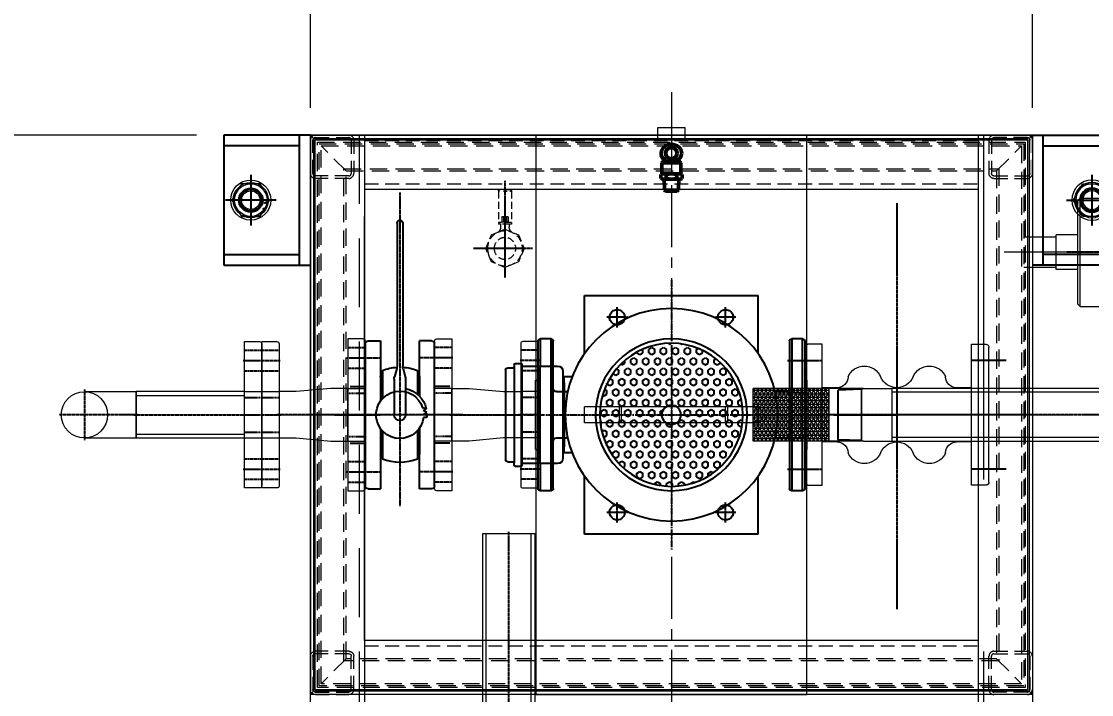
# Model space of a CAD drawing. Header units: millimetres. Extents: x -32759 to 129432, y 390 to 54305.
# Drawn here: x 23200 to 24187, y 25631 to 26252 of the extents above; entities that cross this region are included whole.
import ezdxf

# ---------------------------------------------------------------- set-up
doc = ezdxf.new("R2010")
doc.units = ezdxf.units.MM
for name, pattern in [('CENTER', [2, 1.25, -0.25, 0.25, -0.25]), ('CENTER2', [28.575, 19.05, -3.175, 3.175, -3.175]), ('DASHED', [19.05, 12.7, -6.35]), ('HIDDEN', [0.375, 0.25, -0.125]), ('HIDDEN2', [4.7625, 3.175, -1.5875]), ('HIDDENX2', [19.05, 12.7, -6.35]), ('PHANTOM', [2.5, 1.25, -0.25, 0.25, -0.25, 0.25, -0.25])]:
    doc.linetypes.add(name, pattern=pattern)
for name, color, linetype in [('06', 221, 'Continuous'), ('1', 20, 'Continuous'), ('2', 2, 'DASHED'), ('3', 5, 'Continuous'), ('BOM-UDEF', 3, 'Continuous'), ('CENTER', 1, 'CENTER'), ('CL', 1, 'CENTER'), ('HL', 2, 'HIDDEN'), ('IL', 5, 'PHANTOM'), ('LAYER1', 7, 'CENTER'), ('PL', 5, 'PHANTOM'), ('RD', 5, 'Continuous'), ('외형선', 3, 'Continuous')]:
    doc.layers.add(name, color=color, linetype=linetype)
doc.layers.add('_BODY', color=7, linetype='Continuous', lineweight=13)
doc.layers.add('AM_VIS', color=7, linetype='Continuous', lineweight=50)
doc.styles.add('ROAMNS', font='romans.shx', dxfattribs={"width": 0.8, "bigfont": 'whgtxt.shx'})
doc.styles.get("Standard").update_dxf_attribs({"font": 'arial.ttf'})
doc.dimstyles.new('20 작은 한덕_도면칫수', dxfattribs={"dimscale": 20, "dimtxt": 3.3, "dimasz": 3.5, "dimexe": 0.65, "dimexo": 1.25, "dimgap": 1, "dimtad": 1, "dimdec": 0, "dimdsep": 46, "dimtxsty": 'ROAMNS', "dimcen": 0, "dimclrd": 7, "dimclre": 7, "dimclrt": 2, "dimadec": 0, "dimazin": 2, "dimtp": 0.1, "dimtm": 0.1, "dimtfac": 0.71, "dimtdec": 0, "dimtmove": 0, "dimatfit": 3, "dimfxl": 1, "dimlwd": -1, "dimlwe": -1, "dimarcsym": 1})
doc.dimstyles.new('AM_ISO$0', dxfattribs={"dimtxt": 3.5, "dimasz": 3.5, "dimexe": 1, "dimexo": 1, "dimgap": 1.5, "dimtad": 1, "dimdsep": 46, "dimtxsty": 'Standard', "dimcen": 0, "dimclrd": 256, "dimclre": 256, "dimclrt": 2, "dimadec": 0, "dimazin": 2, "dimtp": 0.1, "dimtm": 0.1, "dimtfac": 0.71, "dimtdec": 3, "dimtmove": 0, "dimatfit": 3, "dimfxl": 1, "dimlwd": -1, "dimlwe": -1, "dimarcsym": 1})

# ---------------------------------------------------------------- blocks, each defined once
blk = doc.blocks.new('*D1432')
at = {"color": 7, "linetype": 'ByBlock', "transparency": 16777216}
for p, q in [((271810.61, 138891.85), (271810.61, 139013.09)), ((272476.61, 138891.85), (272476.61, 139013.09)), ((272406.61, 139000.09), (271880.61, 139000.09))]:
    blk.add_line(p, q, dxfattribs=at)
at = {"color": 7, "transparency": 16777216}
for points in [[(271880.61, 139011.75), (271880.61, 138988.42), (271810.61, 139000.09)], [(272406.61, 139011.75), (272406.61, 138988.42), (272476.61, 139000.09)]]:
    blk.add_solid(points, dxfattribs=at)
at = {"layer": 'Defpoints', "color": 0, "transparency": 16777216}
for p in [(271810.61, 139000.09), (271810.61, 138866.85), (272476.61, 138866.85)]:
    blk.add_point(p, dxfattribs=at)
at = {"color": 2, "transparency": 16777216, "insert": (272143.61, 139053.09), "char_height": 66, "attachment_point": 5, "style": 'ROAMNS'}
blk.add_mtext('666', dxfattribs=at)
blk = doc.blocks.new('*D1449')
at = {"color": 7, "linetype": 'ByBlock', "transparency": 16777216}
for p, q in [((271923.91, 139636.76), (271923.91, 139171.65)), ((271810.61, 138891.85), (271810.61, 139197.65)), ((271740.61, 139184.65), (271670.61, 139184.65)), ((271810.61, 139184.65), (271923.91, 139184.65)), ((271993.91, 139184.65), (272232.14, 139184.65))]:
    blk.add_line(p, q, dxfattribs=at)
at = {"color": 7, "transparency": 16777216}
for points in [[(271740.61, 139196.31), (271740.61, 139172.98), (271810.61, 139184.65)], [(271993.91, 139196.31), (271993.91, 139172.98), (271923.91, 139184.65)]]:
    blk.add_solid(points, dxfattribs=at)
at = {"layer": 'Defpoints', "color": 0, "transparency": 16777216}
for p in [(271923.91, 139661.76), (271923.91, 139184.65), (271810.61, 138866.85)]:
    blk.add_point(p, dxfattribs=at)
at = {"color": 2, "transparency": 16777216, "insert": (272148.02, 139237.65), "char_height": 66, "attachment_point": 5, "style": 'ROAMNS'}
blk.add_mtext('113', dxfattribs=at)
blk = doc.blocks.new('*D1453')
at = {"color": 7, "linetype": 'ByBlock', "transparency": 16777216}
for p, q in [((271705.61, 138866.85), (271465.49, 138866.85)), ((271478.49, 138536.87), (271478.49, 138796.85)), ((270835.91, 138466.87), (271491.49, 138466.87))]:
    blk.add_line(p, q, dxfattribs=at)
at = {"color": 7, "transparency": 16777216}
for points in [[(271466.83, 138796.85), (271490.16, 138796.85), (271478.49, 138866.85)], [(271466.83, 138536.87), (271490.16, 138536.87), (271478.49, 138466.87)]]:
    blk.add_solid(points, dxfattribs=at)
at = {"layer": 'Defpoints', "color": 0, "transparency": 16777216}
for p in [(271478.49, 138866.85), (271730.61, 138866.85), (270810.91, 138466.87)]:
    blk.add_point(p, dxfattribs=at)
at = {"color": 2, "transparency": 16777216, "insert": (271425.49, 138666.86), "char_height": 66, "attachment_point": 5, "rotation": 90, "style": 'ROAMNS'}
blk.add_mtext('400', dxfattribs=at)
blk = doc.blocks.new('frferfs새로운 블럭')
at = {"layer": '1', "ltscale": 10}
for p, q in [((40719.73, 2813.77, 5909.02), (40719.73, 2767.09, 5909.02)), ((40696.4, 2790.43, 5909.02), (40743.07, 2790.43, 5909.02))]:
    blk.add_line(p, q, dxfattribs=at)
at = {"layer": '외형선'}
for p, q in [((40659.73, 2845.43, 5909.02), (40659.73, 2765.43, 5909.02)), ((40779.73, 2765.43, 5909.02), (40779.73, 2845.43, 5909.02)), ((40779.73, 2835.43, 5909.02), (40659.73, 2835.43, 5909.02)), ((40669.73, 2835.43, 5909.02), (40669.73, 2765.43, 5909.02)), ((40769.73, 2765.43, 5909.02), (40769.73, 2835.43, 5909.02)), ((40659.73, 2765.43, 5909.02), (40779.73, 2765.43, 5909.02))]:
    blk.add_line(p, q, dxfattribs=at)
blk.add_circle((40719.73, 2790.43, 5909.02), 11, dxfattribs=at)
blk = doc.blocks.new('HS_BOM', base_point=(-3113.55, 16316.28))
at = {"layer": 'BOM-UDEF'}
blk.add_circle((-3113.55, 16316.28), 0.25, dxfattribs=at)
blk = doc.blocks.new('새로sdf3fsd운 블럭')
for p, q in [((40719.73, 2807.75, 5909.02), (40704.73, 2799.09, 5909.02)), ((40734.73, 2799.09, 5909.02), (40719.73, 2807.75, 5909.02)), ((40704.73, 2799.09, 5909.02), (40704.73, 2781.77, 5909.02)), ((40734.73, 2781.77, 5909.02), (40734.73, 2799.09, 5909.02)), ((40704.73, 2781.77, 5909.02), (40719.73, 2773.11, 5909.02)), ((40719.73, 2773.11, 5909.02), (40734.73, 2781.77, 5909.02))]:
    blk.add_line(p, q)
for radius in [18.5, 16.2, 15, 11, 10.1, 8.56]:
    blk.add_circle((40719.73, 2790.43, 5909.02), radius)
at = {"layer": 'CL'}
for p, q in [((40719.73, 2810.93, 5909.02), (40719.73, 2769.93, 5909.02)), ((40719.73, 2809.74, 5909.02), (40719.73, 2771.12, 5909.02)), ((40719.73, 2808.63, 5909.02), (40719.73, 2772.23, 5909.02)), ((40699.23, 2790.43, 5909.02), (40740.23, 2790.43, 5909.02)), ((40700.42, 2790.43, 5909.02), (40739.04, 2790.43, 5909.02)), ((40701.53, 2790.43, 5909.02), (40737.93, 2790.43, 5909.02))]:
    blk.add_line(p, q, dxfattribs=at)
at = {"layer": 'RD'}
blk.add_circle((40719.73, 2790.43, 5909.02), 10, dxfattribs=at)
blk.add_blockref('frferfs새로운 블럭', (0, 0))
at = {"layer": 'BOM-UDEF'}
for p in [(40721.33, 2805.18, 5909.02), (40722.28, 2803.58, 5909.02), (40727.73, 2802.43, 5909.02)]:
    blk.add_blockref('HS_BOM', p, dxfattribs=at)
blk = doc.blocks.new('dfhfdghdfghf')
at = {"color": 4}
for p, q in [((336303.24, 40687.76), (336303.24, 40030.76)), ((336810.24, 40687.76), (336303.24, 40687.76)), ((336810.24, 40030.76), (336810.24, 40687.76)), ((336549.24, 40439.26), (336549.24, 40279.26)), ((336549.24, 40439.26), (336564.24, 40439.26)), ((336564.24, 40439.26), (336564.24, 40279.26)), ((336549.24, 40411.26), (336564.24, 40411.26)), ((336549.24, 40311.26), (336564.24, 40311.26)), ((336549.24, 40279.26), (336564.24, 40279.26)), ((336303.24, 40030.76), (336810.24, 40030.76))]:
    blk.add_line(p, q, dxfattribs=at)
at = {"color": 2, "linetype": 'HIDDEN2', "ltscale": 5}
for p, q in [((336305.24, 40685.76), (336305.24, 40032.76)), ((336808.24, 40685.76), (336305.24, 40685.76)), ((336808.24, 40032.76), (336808.24, 40685.76)), ((336549.24, 40409.26), (336564.24, 40409.26)), ((336549.24, 40313.26), (336564.24, 40313.26)), ((336305.24, 40032.76), (336808.24, 40032.76))]:
    blk.add_line(p, q, dxfattribs=at)
blk = doc.blocks.new('새로sdvsdv운 블럭')
at = {"color": 2, "linetype": 'HIDDENX2'}
for p, q in [((14408.77, -8312.67), (14408.77, -8281.87)), ((14411.07, -8312.67), (14411.07, -8281.87)), ((14413.37, -8277.27), (14444.17, -8277.27)), ((14413.37, -8279.57), (14444.17, -8279.57)), ((14446.47, -8281.87), (14446.47, -8312.67)), ((14448.77, -8281.87), (14448.77, -8312.67)), ((14444.17, -8314.97), (14413.37, -8314.97)), ((14444.17, -8317.27), (14413.37, -8317.27))]:
    blk.add_line(p, q, dxfattribs=at)
for centre, radius, start, end in [((14413.37, -8281.87), 4.6, 90, 180), ((14413.37, -8281.87), 2.3, 90, 180), ((14444.17, -8281.87), 4.6, 360, 90), ((14444.17, -8281.87), 2.3, 0, 90), ((14413.37, -8312.67), 4.6, 180, 270), ((14413.37, -8312.67), 2.3, 180, 270), ((14444.17, -8312.67), 4.6, 270, 0), ((14444.17, -8312.67), 2.3, 270, 0)]:
    blk.add_arc(centre, radius, start, end, dxfattribs=at)
blk = doc.blocks.new('cvbncv')
at = {"color": 3}
for p, q in [((336311.61, 40907.33, 870.78), (335795.61, 40907.33)), ((335795.61, 40907.33), (335795.61, 40241.33)), ((335798.61, 40904.33), (335795.61, 40907.33)), ((335798.61, 40904.4), (335798.61, 40244.33)), ((336308.61, 40904.33, 870.78), (335798.61, 40904.33)), ((336308.61, 40904.33, 870.78), (336311.61, 40907.33, 870.78)), ((336311.61, 40907.33, 870.78), (336311.61, 40241.33, -4776.25)), ((335798.61, 40244.33), (335795.61, 40241.33)), ((336311.61, 40241.33, -4776.25), (335795.61, 40241.33)), ((336308.59, 40244.33, 870.78), (335798.61, 40244.33)), ((336308.59, 40244.33, 870.78), (336311.61, 40241.33, -4776.25))]:
    blk.add_line(p, q, dxfattribs=at)
blk.add_line((336308.59, 40244.33, 870.78), (336308.59, 40903.27, 870.78))
at = {"extrusion": (0, 0, -1), "zscale": -1}
blk.add_blockref('새로sdvsdv운 블럭', (-350244.38, 49184.6, -5647.03), dxfattribs=at)
blk.add_blockref('새로sdvsdv운 블럭', (321862.84, 49184.6))
at = {"rotation": 180}
blk.add_blockref('새로sdvsdv운 블럭', (350244.38, 31964.06, 5647.03), dxfattribs=at)
at = {"extrusion": (0, 0, -1), "zscale": -1, "rotation": 180}
blk.add_blockref('새로sdvsdv운 블럭', (-321862.84, 31964.06), dxfattribs=at)
blk = doc.blocks.new('747 3HP TOP')
at = {"layer": '1'}
h = blk.add_hatch(dxfattribs=at)
h.set_pattern_fill('HEX', color=256, style=0)
h.paths.add_polyline_path([(5285.19, 19853.7, 0.414214), (5219.19, 19787.7), (5276.33, 19787.7, -0.414214), (5285.19, 19796.55)])
h.paths.add_polyline_path([(5285.19, 19853.7), (5285.19, 19796.55, -0.414214), (5294.05, 19787.7), (5351.19, 19787.7, 0.414214)])
h.paths.add_polyline_path([(5351.19, 19787.7), (5294.05, 19787.7, -0.414214), (5285.19, 19778.84), (5285.19, 19721.7, 0.414214)])
h.paths.add_polyline_path([(5285.19, 19778.84, -0.414214), (5276.33, 19787.7), (5219.19, 19787.7, 0.414214), (5285.19, 19721.7)])
for p, q in [((5250.19, 19696.16), (5250.19, 19688.7)), ((5320.19, 19696.16), (5320.19, 19688.7)), ((5255.69, 19687.7), (5245.19, 19687.7)), ((5250.19, 19688.7), (5271.08, 19688.7)), ((5255.19, 19688.7), (5271.08, 19688.7)), ((5255.19, 19688.7), (5271.08, 19688.7)), ((5314.69, 19688.7), (5255.69, 19688.7)), ((5255.69, 19687.7), (5255.69, 19688.7)), ((5314.69, 19687.7), (5255.69, 19687.7)), ((5299.29, 19688.7), (5315.19, 19688.7)), ((5299.29, 19688.7), (5320.19, 19688.7)), ((5299.29, 19688.7), (5315.19, 19688.7)), ((5314.69, 19687.7), (5314.69, 19688.7)), ((5325.19, 19687.7), (5314.69, 19687.7)), ((5240.19, 19682.7), (5240.19, 19649.7)), ((5330.19, 19649.7), (5330.19, 19682.7)), ((5332.44, 19649.7), (5237.94, 19649.7)), ((5237.94, 19643.7), (5237.94, 19649.7)), ((5332.44, 19643.7), (5332.44, 19649.7)), ((5238.94, 19642.7), (5240.94, 19642.7)), ((5329.44, 19642.7), (5240.94, 19642.7)), ((5241.94, 19636.7), (5241.94, 19641.7)), ((5328.44, 19636.7), (5328.44, 19641.7)), ((5331.44, 19642.7), (5329.44, 19642.7)), ((5326.44, 19634.7), (5243.94, 19634.7))]:
    blk.add_line(p, q, dxfattribs=at)
for radius in [98, 70, 66, 8.86]:
    blk.add_circle((5285.19, 19787.7), radius, dxfattribs=at)
for centre, radius, start, end in [((5245.19, 19682.7), 5, 90, 180), ((5325.19, 19682.7), 5, 0, 90), ((5238.94, 19643.7), 1, 180, 270), ((5240.94, 19641.7), 1, 0, 90), ((5243.94, 19636.7), 2, 180, 270), ((5326.44, 19636.7), 2, 270, 0), ((5329.44, 19641.7), 1, 90, 180), ((5331.44, 19643.7), 1, 270, 0)]:
    blk.add_arc(centre, radius, start, end, dxfattribs=at)
blk = doc.blocks.new('A$C25B8554D')
at = {"layer": '1'}
for p, q in [((192.22, 286.34), (56.22, 286.34)), ((92.22, 288.34), (156.22, 288.34)), ((92.22, 288.34), (92.22, 286.34)), ((156.22, 288.34), (156.22, 286.34)), ((54.22, 284.34), (54.22, 274.34)), ((54.22, 284.34), (194.22, 284.34)), ((194.22, 284.34), (194.22, 274.34)), ((194.22, 274.34), (54.22, 274.34)), ((192.22, 272.34), (56.22, 272.34)), ((102.87, 258.99), (102.87, 269.34)), ((145.57, 258.99), (145.57, 269.34)), ((14.22, 243.34), (67.61, 243.34)), ((14.22, 243.34), (14.22, 83.34)), ((180.82, 243.34), (234.22, 243.34)), ((234.22, 83.34), (234.22, 243.34)), ((14.22, 83.34), (67.61, 83.34)), ((180.82, 83.34), (234.22, 83.34)), ((54.22, 52.34), (54.22, 42.34)), ((54.22, 52.34), (79.47, 52.34)), ((56.22, 54.34), (79.47, 54.34)), ((169.47, 54.34), (192.22, 54.34)), ((169.47, 52.34), (194.22, 52.34)), ((194.22, 52.34), (194.22, 42.34)), ((79.47, 42.34), (54.22, 42.34)), ((56.22, 40.34), (79.47, 40.34)), ((194.22, 42.34), (169.47, 42.34)), ((169.47, 40.34), (192.22, 40.34))]:
    blk.add_line(p, q, dxfattribs=at)
for centre, radius, start, end in [((56.22, 284.34), 2, 90, 180), ((192.22, 284.34), 2, 0, 90), ((56.22, 274.34), 2, 180, 270), ((99.87, 269.34), 3, 0, 90), ((148.57, 269.34), 3, 90, 180), ((192.22, 274.34), 2, 270, 0), ((34.22, 213.34), 7, 14.47692, 287.41387), ((214.22, 213.34), 7, 252.58613, 165.52308), ((34.22, 113.34), 7, 72.58613, 345.52308), ((214.22, 113.34), 7, 194.47692, 107.41387), ((56.22, 52.34), 2, 90, 180), ((192.22, 52.34), 2, 0, 90), ((56.22, 42.34), 2, 180, 270), ((192.22, 42.34), 2, 270, 0)]:
    blk.add_arc(centre, radius, start, end, dxfattribs=at)
at = {"layer": '2', "color": 1, "linetype": 'CENTER', "ltscale": 5}
for p, q in [((124.22, 0), (124.22, 291.46)), ((34.22, 221.39), (34.22, 205.29)), ((214.22, 221.39), (214.22, 205.29)), ((26.17, 213.34), (42.27, 213.34)), ((206.17, 213.34), (222.27, 213.34)), ((248.44, 163.34), (0, 163.34)), ((34.22, 121.39), (34.22, 105.29)), ((214.22, 121.39), (214.22, 105.29)), ((26.17, 113.34), (42.27, 113.34)), ((206.17, 113.34), (222.27, 113.34))]:
    blk.add_line(p, q, dxfattribs=at)
at = {"layer": '3'}
for p, q in [((102.87, 57.34), (102.87, 67.7)), ((145.57, 57.34), (145.57, 67.7)), ((79.47, 54.34), (169.47, 54.34)), ((79.47, 52.34), (169.47, 52.34)), ((79.47, 42.34), (169.47, 42.34)), ((79.47, 40.34), (169.47, 40.34)), ((92.22, 38.38), (92.22, 40.38)), ((156.22, 38.38), (156.22, 40.38)), ((92.22, 38.34), (156.22, 38.34))]:
    blk.add_line(p, q, dxfattribs=at)
for centre, radius, start, end in [((34.22, 213.34), 7, 287.41387, 14.47692), ((214.22, 213.34), 7, 165.52308, 252.58613), ((34.22, 113.34), 7, 345.52308, 72.58613), ((214.22, 113.34), 7, 107.41387, 194.47692), ((99.87, 57.34), 3, 270, 0), ((148.57, 57.34), 3, 180, 270)]:
    blk.add_arc(centre, radius, start, end, dxfattribs=at)
at = {"layer": '1'}
blk.add_blockref('747 3HP TOP', (-5160.97, -19624.35), dxfattribs=at)
blk = doc.blocks.new('FRP-32')
for p, q in [((0, -62), (0, 62)), ((16, 65), (3, 65)), ((16, -65), (16, 65)), ((154, 65), (167, 65)), ((154, -65), (154, 65)), ((170, -62), (170, 62)), ((-16, 21), (0, 21)), ((16, 25), (30, 25)), ((140, 25), (154, 25)), ((186, 21), (170, 21)), ((-16, -21), (0, -21)), ((16, -25), (30, -25)), ((140, -25), (154, -25)), ((186, -21), (170, -21)), ((3, -65), (16, -65)), ((167, -65), (154, -65))]:
    blk.add_line(p, q)
for centre, radius, start, end in [((3, 62), 3, 90, 180), ((167, 62), 3, 0, 90), ((55, 28.75), 16.25, 22.61986, 157.38014), ((115, 28.75), 16.25, 22.61986, 157.38014), ((30, 35), 10, 270, 0), ((85, 41.25), 16.25, 202.61986, 337.38014), ((140, 35), 10, 180, 270), ((30, -35), 10, 0, 90), ((85, -41.25), 16.25, 22.61986, 157.38014), ((140, -35), 10, 90, 180), ((55, -28.75), 16.25, 202.61986, 337.38014), ((115, -28.75), 16.25, 202.61986, 337.38014), ((3, -62), 3, 180, 270), ((167, -62), 3, 270, 0)]:
    blk.add_arc(centre, radius, start, end)
at = {"layer": 'CENTER'}
for p, q in [((85, 195.21), (85, -179.4)), ((-16, 50), (16, 50)), ((186, 50), (154, 50)), ((-32, 0), (16, 0)), ((16, 0), (154, 0)), ((202, 0), (154, 0)), ((-16, -50), (16, -50)), ((186, -50), (154, -50))]:
    blk.add_line(p, q, dxfattribs=at)
blk = doc.blocks.new('A$C63697C70')
at = {"ltscale": 0.5}
for p, q in [((2, 135), (2, 0)), ((16, 135), (2, 135)), ((18, 2), (18, 133)), ((2, 88.85), (18, 88.85)), ((2, 46.15), (18, 46.15)), ((2, 0), (16, 0))]:
    blk.add_line(p, q, dxfattribs=at)
for centre, start, end in [((16, 133), 0, 90), ((16, 2), 270, 0)]:
    blk.add_arc(centre, 2, start, end, dxfattribs=at)
at = {"layer": 'CL', "ltscale": 0.5}
for p, q in [((1, 117.5), (19, 117.5)), ((0, 67.5), (20, 67.5)), ((1, 17.5), (19, 17.5))]:
    blk.add_line(p, q, dxfattribs=at)
at = {"layer": 'HL', "ltscale": 0.5}
for p, q in [((2, 127), (18, 127)), ((2, 108), (18, 108)), ((2, 27), (18, 27)), ((2, 8), (18, 8))]:
    blk.add_line(p, q, dxfattribs=at)
at = {"layer": 'PL', "ltscale": 0.5}
for p, q in [((2, 83.5), (18, 83.5)), ((2, 51.5), (18, 51.5))]:
    blk.add_line(p, q, dxfattribs=at)
blk = doc.blocks.new('A$C01775BC6')
at = {"ltscale": 0.5}
for p, q in [((2, 48.6), (17.87, 48.6)), ((2, 0), (2, 48.6)), ((17.87, 48.6), (49.62, 45.65)), ((49.62, 45.65), (65.5, 45.65)), ((65.5, 45.65), (65.5, 2.95)), ((49.62, 2.95), (17.87, 0)), ((65.5, 2.95), (49.62, 2.95)), ((17.87, 0), (2, 0))]:
    blk.add_line(p, q, dxfattribs=at)
at = {"layer": 'CL', "ltscale": 0.5}
blk.add_line((0, 24.3), (67.5, 24.3), dxfattribs=at)
blk = doc.blocks.new('A$C351C1466')
at = {"ltscale": 0.5}
for p, q in [((2, 140), (2, 0)), ((16, 140), (2, 140)), ((18, 2), (18, 138)), ((2, 94.3), (18, 94.3)), ((2, 45.7), (18, 45.7)), ((2, 0), (16, 0))]:
    blk.add_line(p, q, dxfattribs=at)
for centre, start, end in [((16, 138), 0, 90), ((16, 2), 270, 0)]:
    blk.add_arc(centre, 2, start, end, dxfattribs=at)
at = {"layer": 'CL', "ltscale": 0.5}
for p, q in [((1, 122.5), (19, 122.5)), ((0, 70), (20, 70)), ((1, 17.5), (19, 17.5))]:
    blk.add_line(p, q, dxfattribs=at)
at = {"layer": 'HL', "ltscale": 0.5}
for p, q in [((2, 132), (18, 132)), ((2, 113), (18, 113)), ((2, 27), (18, 27)), ((2, 8), (18, 8))]:
    blk.add_line(p, q, dxfattribs=at)
at = {"layer": 'PL', "ltscale": 0.5}
for p, q in [((2, 90), (18, 90)), ((2, 50), (18, 50))]:
    blk.add_line(p, q, dxfattribs=at)
blk = doc.blocks.new('SDFGSDFGSDFG')
at = {"ltscale": 0.5, "xscale": -1, "rotation": 180}
blk.add_blockref('A$C63697C70', (335518.98, 36898.08), dxfattribs=at)
at = {"ltscale": 0.5}
blk.add_blockref('A$C351C1466', (335598.48, 36760.58), dxfattribs=at)
at = {"ltscale": 0.5, "xscale": -1}
blk.add_blockref('A$C01775BC6', (335602.48, 36806.28), dxfattribs=at)
blk = doc.blocks.new('BL-50P')
for p, q in [((33.5, 202), (33.5, 51.3)), ((39.5, 202), (39.5, 51.3)), ((0, -75), (0, 75)), ((3, 78), (16, 78)), ((16, 19.8), (16, 78)), ((70, 78), (57, 78)), ((57, 78), (57, 14.3)), ((73, 75), (73, -75)), ((18, 46.7), (18, 21.7)), ((33.2, 48.7), (30.8, 40.1)), ((39.8, 48.7), (42.2, 40.1)), ((55, 46.7), (55, 16.8)), ((16, 40.1), (16, 19.8)), ((30.5, 37.5), (30.5, 0)), ((42.5, 37.5), (42.5, 0)), ((57, 40.1), (57, 14.3)), ((-16, 30), (0, 30)), ((89, 30), (73, 30)), ((8, -0.7), (11.5, 0.7)), ((8.1, 2.4), (11.9, 4.6)), ((11.5, 0.7), (8.1, 2.4)), ((8.7, 6.4), (12.6, 7.4)), ((11.9, 4.6), (8.7, 6.4)), ((8.1, -2.9), (11.7, -2.9)), ((16, -78), (16, -14.3)), ((16, -14.3), (16, -41.5)), ((18, -16.8), (18, -46.7)), ((55, -16.8), (55, -46.7)), ((57, -14.3), (57, -78)), ((57, -14.3), (57, -42)), ((-16, -30), (0, -30)), ((89, -30), (73, -30)), ((18, -43.5), (18, -43.5)), ((55, -43.5), (55.5, -43.5)), ((3, -78), (16, -78)), ((70, -78), (57, -78))]:
    blk.add_line(p, q)
for centre, radius, start, end in [((36.5, 202), 3, 0, 180), ((3, 75), 3, 90, 180), ((70, 75), 3, 0, 90), ((36.5, 0), 50.2, 93.5055, 111.6124), ((23.5, 51.3), 10, 344.9149, 0), ((49.5, 51.3), 10, 180, 195.0851), ((36.5, 0), 50.2, 68.3876, 86.4945), ((18, 40.1), 2, 90, 180), ((40.5, 37.5), 10, 164.9149, 180), ((32.5, 37.5), 10, 0, 15.0851), ((55, 40.1), 2, 0, 90), ((36.5, 0), 28.5, 102.1532, 166.9419), ((36.5, 0), 25, 186.6152, 162.7268), ((36.5, 0), 6, 180, 0), ((36.5, 0), 28.5, 181.4361, 185.7998), ((18, -41.5), 2, 180, 270), ((55.5, -42), 1.5, 270, 0), ((36.5, 0), 50.2, 248.3876, 291.6124), ((3, -75), 3, 180, 270), ((70, -75), 3, 270, 0)]:
    blk.add_arc(centre, radius, start, end)
at = {"layer": 'CENTER'}
for p, q in [((36.5, 234.4), (36.5, -96.3)), ((-16, 60), (16, 60)), ((89, 60), (57, 60)), ((-29.9, 0), (119.7, 0)), ((-28, 0), (16, 0)), ((105, 0), (57, 0)), ((-16, -60), (16, -60)), ((89, -60), (57, -60))]:
    blk.add_line(p, q, dxfattribs=at)
blk = doc.blocks.new('A$C228F5BC9')
at = {"ltscale": 0.5}
for p, q in [((2, 42.7), (102, 42.7)), ((2, 0), (2, 42.7)), ((102, 42.7), (102, 0)), ((2, 39.2), (102, 39.2)), ((2, 3.5), (102, 3.5)), ((102, 0), (2, 0))]:
    blk.add_line(p, q, dxfattribs=at)
at = {"layer": 'CL', "ltscale": 0.5}
blk.add_line((0, 21.35), (104, 21.35), dxfattribs=at)
blk = doc.blocks.new('zxcvxcvzxc')
at = {"ltscale": 0.5}
for p, q in [((333036.36, 38013.34), (333036.36, 38056.04)), ((333036.36, 38056.04), (333083.96, 38056.04)), ((333083.96, 38013.34), (333036.36, 38013.34))]:
    blk.add_line(p, q, dxfattribs=at)
for start, end in [(90, 270), (270, 90)]:
    blk.add_arc((333083.96, 38034.69), 21.35, start, end, dxfattribs=at)
at = {"layer": 'CL', "ltscale": 0.5}
for p, q in [((333083.96, 38058.04), (333083.96, 38011.34)), ((333034.36, 38034.69), (333107.31, 38034.69))]:
    blk.add_line(p, q, dxfattribs=at)
blk = doc.blocks.new('A$C51087CD1')
at = {"ltscale": 0.5}
for centre, radius in [((72, 72), 70), ((72, 124.5), 9.5), ((72, 72), 24.3), ((19.5, 72), 9.5), ((124.5, 72), 9.5), ((72, 19.5), 9.5)]:
    blk.add_circle(centre, radius, dxfattribs=at)
at = {"layer": 'CL', "ltscale": 0.5}
for p, q in [((72, 144), (72, 0)), ((0, 72), (144, 72))]:
    blk.add_line(p, q, dxfattribs=at)
blk.add_circle((72, 72), 52.5, dxfattribs=at)
at = {"layer": 'PL', "ltscale": 0.5}
blk.add_circle((72, 72), 20, dxfattribs=at)
at = {"layer": 'BOM-UDEF', "ltscale": 0.5}
blk.add_blockref('HS_BOM', (76.04, 105.26), dxfattribs=at)
blk = doc.blocks.new('4232t로운 블럭')
for p, q in [((372455.44, 62276), (372457.44, 62278)), ((372457.44, 62278), (372553.44, 62278)), ((372555.44, 62276), (372553.44, 62278)), ((372455.44, 62243), (372455.44, 62276)), ((372455.44, 62276), (372555.44, 62276)), ((372555.44, 62243), (372555.44, 62276)), ((372455.44, 62243), (372457.44, 62241)), ((372455.44, 62243), (372555.44, 62243)), ((372457.44, 62241), (372553.44, 62241)), ((372553.44, 62241), (372555.44, 62243))]:
    blk.add_line(p, q)
at = {"layer": 'LAYER1', "ltscale": 1.5}
blk.add_line((372505.44, 62288.2), (372505.44, 62230.79), dxfattribs=at)
blk = doc.blocks.new('새dddd로운 블럭')
at = {"ltscale": 0.5}
for p, q in [((440928.08, 24789.32), (440928.08, 24685.43)), ((440914.08, 24733.31), (440914.08, 24703.31)), ((440942.08, 24733.31), (440942.08, 24703.31))]:
    blk.add_line(p, q, dxfattribs=at)
at = {"color": 5}
for p, q in [((440912.08, 24753.31), (440944.08, 24753.31)), ((440912.08, 24753.31), (440912.08, 24733.31)), ((440944.08, 24753.31), (440944.08, 24733.31)), ((440912.08, 24733.31), (440944.08, 24733.31))]:
    blk.add_line(p, q, dxfattribs=at)
blk.add_blockref('4232t로운 블럭', (68422.63, -37487.68), dxfattribs=at)
blk = doc.blocks.new('2a3r2a3rw3')
at = {"layer": 'AM_VIS', "color": 3}
for p, q in [((79135.01, 8600.51), (79134.01, 8599.47)), ((79134.01, 8588.69), (79134.01, 8599.47)), ((79145.01, 8600.82), (79135.01, 8600.51)), ((79135.01, 8600.51), (79135.01, 8587.66)), ((79145.77, 8603.9), (79145.01, 8602.58)), ((79145.01, 8602.58), (79145.01, 8601.45)), ((79145.01, 8601.45), (79145.01, 8594.08)), ((79145.77, 8603.9), (79149.25, 8603.9)), ((79150.01, 8602.58), (79149.25, 8603.9)), ((79150.01, 8585.28), (79150.01, 8602.88)), ((79160.21, 8602.88), (79150.01, 8602.88)), ((79160.21, 8585.28), (79160.21, 8602.88)), ((79162.51, 8600.58), (79160.21, 8602.88)), ((79162.51, 8600.02), (79162.51, 8600.58)), ((79162.96, 8600.58), (79162.51, 8600.58)), ((79145.01, 8594.08), (79145.01, 8586.72)), ((79145.77, 8598.99), (79149.25, 8598.99)), ((79145.77, 8589.18), (79149.25, 8589.18)), ((79134.01, 8588.69), (79135.01, 8587.66)), ((79135.01, 8587.66), (79145.01, 8587.35)), ((79145.01, 8586.72), (79145.01, 8585.58)), ((79145.01, 8585.58), (79145.77, 8584.27)), ((79145.77, 8584.27), (79149.25, 8584.27)), ((79149.25, 8584.27), (79150.01, 8585.58)), ((79150.01, 8585.28), (79160.21, 8585.28)), ((79160.21, 8585.28), (79162.51, 8587.58)), ((79162.51, 8587.58), (79162.51, 8588.15)), ((79162.51, 8587.58), (79162.96, 8587.58)), ((79169.01, 8584.88), (79169.01, 8584.58))]:
    blk.add_line(p, q, dxfattribs=at)
for points in [[(79145.77, 8603.9), (79145.01, 8601.45)], [(79145.01, 8601.45), (79145.77, 8598.99)], [(79150.01, 8601.45), (79149.25, 8603.9)], [(79149.25, 8598.99), (79150.01, 8601.45)], [(79169.01, 8584.58), (79172.44, 8585.43), (79174.43, 8586.89), (79175.94, 8588.85), (79177.28, 8593.29), (79176.66, 8597.76), (79175.55, 8599.93), (79173.93, 8601.74), (79171.89, 8602.99), (79169.56, 8603.56), (79167.24, 8603.36), (79165.1, 8602.46), (79163.07, 8600.71), (79161.64, 8598.45), (79160.88, 8595.99), (79160.73, 8593.43), (79161.87, 8589.25), (79164.19, 8586.35), (79166.85, 8584.91), (79169.01, 8584.58)], [(79169.01, 8584.58), (79172.44, 8585.43), (79174.43, 8586.89), (79175.94, 8588.85), (79177.28, 8593.29), (79176.66, 8597.76), (79175.55, 8599.93), (79173.93, 8601.74), (79171.89, 8602.99), (79169.56, 8603.56), (79167.24, 8603.36), (79165.1, 8602.46), (79163.07, 8600.71), (79161.64, 8598.45), (79160.88, 8595.99), (79160.73, 8593.43), (79161.87, 8589.25), (79164.19, 8586.35), (79166.85, 8584.91), (79169.01, 8584.58)], [(79145.77, 8598.99), (79145.01, 8594.08)], [(79145.01, 8594.08), (79145.77, 8589.18)], [(79145.77, 8589.18), (79145.01, 8586.72)], [(79150.01, 8594.08), (79149.25, 8598.99)], [(79149.25, 8589.18), (79150.01, 8594.08)], [(79150.01, 8586.72), (79149.25, 8589.18)], [(79145.01, 8586.72), (79145.77, 8584.27)], [(79149.25, 8584.27), (79150.01, 8586.72)]]:
    blk.add_lwpolyline(points, dxfattribs=at)
for radius in [5.4, 5.1]:
    blk.add_circle((79169.01, 8594.08), radius, dxfattribs=at)
for radius, start, end in [(8.8, 136.92115, 223.07885), (8.63, 146.01579, 213.98421), (8.45, 157.31998, 202.68002)]:
    blk.add_arc((79169.01, 8594.08), radius, start, end, dxfattribs=at)
blk = doc.blocks.new('A$C20826636')
at = {"ltscale": 0.5}
for p, q in [((2, 48.6), (202, 48.6)), ((2, 0), (2, 48.6)), ((2, 45.1), (202, 45.1)), ((202, 48.6), (202, 0)), ((2, 3.5), (202, 3.5)), ((202, 0), (2, 0))]:
    blk.add_line(p, q, dxfattribs=at)
at = {"layer": 'CL', "ltscale": 0.5}
blk.add_line((0, 24.3), (204, 24.3), dxfattribs=at)
blk = doc.blocks.new('sadfasfsadf')
at = {"ltscale": 0.5, "xscale": -1}
blk.add_blockref('A$C351C1466', (337358.42, 40958.09), dxfattribs=at)
at = {"ltscale": 0.5}
blk.add_blockref('A$C20826636', (337349.42, 41003.79), dxfattribs=at)
blk = doc.blocks.new('A$C18F711F9')
at = {"ltscale": 0.5}
for p, q in [((32.18, 48.6), (5.85, 48.6)), ((32.18, 48.6), (33.85, 48.44)), ((33.85, 47.59), (32.18, 48.6)), ((33.85, 0.16), (33.85, 48.44)), ((33.85, 48.44), (55.05, 47.78)), ((55.05, 0.82), (55.05, 47.78)), ((55.05, 47.78), (55.85, 46.9)), ((55.85, 1.7), (55.85, 46.9)), ((32.18, 0), (5.85, 0)), ((33.85, 1.01), (32.18, 0)), ((32.18, 0), (33.85, 0.16)), ((33.85, 0.16), (55.05, 0.82)), ((55.05, 0.82), (55.85, 1.7))]:
    blk.add_line(p, q, dxfattribs=at)
at = {"color": 1, "ltscale": 0.5}
for p, q in [((33.85, 47.59), (55.85, 46.9)), ((33.85, 1.01), (55.85, 1.7))]:
    blk.add_line(p, q, dxfattribs=at)
at = {"layer": '1'}
blk.add_line((59.62, 24.3), (0, 24.3), dxfattribs=at)
blk = doc.blocks.new('SDFGSDFGSGFDS')
at = {"ltscale": 0.5}
h = blk.add_hatch(dxfattribs=at)
h.set_pattern_fill('NET3', color=256, style=0)
h.paths.add_polyline_path([(335200.05, 37689.12), (335200.05, 37640.83), (335270.05, 37640.83), (335270.05, 37689.12)])
for p, q in [((335170.05, 37689.12, -2641.54), (335270.05, 37689.12, -2641.54)), ((335170.05, 37689.12, -2641.54), (335170.05, 37640.68, -2641.54)), ((335200.05, 37640.83, -2641.54), (335200.05, 37689.12, -2641.54)), ((335270.05, 37640.83, -2641.54), (335270.05, 37689.12, -2641.54)), ((335170.05, 37640.83, -2641.54), (335270.05, 37640.83, -2641.54))]:
    blk.add_line(p, q, dxfattribs=at)
blk = doc.blocks.new('A$C6B085AC1')
at = {"color": 222}
blk.add_circle((9.4, 9.4, 5491.41), 7, dxfattribs=at)
at = {"layer": 'CL', "ltscale": 0.5}
for p, q in [((9.4, 18.8), (9.4, 0)), ((0, 9.4), (18.8, 9.4))]:
    blk.add_line(p, q, dxfattribs=at)
blk = doc.blocks.new('A$C331B0632')
at = {"color": 222}
blk.add_lwpolyline([(0, 250), (516, 250), (516, 0), (0, 0)], close=True, dxfattribs=at)
at = {"ltscale": 0.5}
for p in [(158.62, 165.6, 5491.41), (338.62, 165.6, 5491.41), (158.62, 65.6, 5491.41), (338.62, 65.6, 5491.41)]:
    blk.add_blockref('A$C6B085AC1', p, dxfattribs=at)
blk = doc.blocks.new('sdfgsdgfdsfgds')
at = {"ltscale": 0.5}
blk.add_blockref('A$C351C1466', (337993.1, 37979.27), dxfattribs=at)
at = {"ltscale": 0.5, "extrusion": (0, 0, -1), "zscale": -1}
blk.add_blockref('A$C20826636', (-338002.1, 38024.97), dxfattribs=at)
blk = doc.blocks.new('A$C3BF052F8')
at = {"ltscale": 0.5}
for p, q in [((2, 2), (2, 50.6)), ((2, 50.6), (59.2, 50.6)), ((59.2, 2), (2, 2))]:
    blk.add_line(p, q, dxfattribs=at)
for start, end in [(90, 270), (270, 90)]:
    blk.add_arc((59.2, 26.3), 24.3, start, end, dxfattribs=at)
at = {"layer": 'CL', "ltscale": 0.5}
for p, q in [((59.2, 52.6), (59.2, 0)), ((0, 26.3), (85.5, 26.3))]:
    blk.add_line(p, q, dxfattribs=at)
blk = doc.blocks.new('새sdfsdfsdf블wdwdwd')
for p, q in [((32671.3, -32677.44), (32671.3, -32852.44)), ((32687.3, -32677.44), (32671.3, -32677.44)), ((32673.3, -32702.94), (32673.3, -32677.44)), ((32689.3, -32850.44), (32689.3, -32679.44)), ((32671.3, -32726.79), (32689.3, -32726.79)), ((32671.3, -32803.09), (32689.3, -32803.09)), ((32673.3, -32852.44), (32673.3, -32826.94)), ((32671.3, -32852.44), (32687.3, -32852.44))]:
    blk.add_line(p, q)
for centre, start, end in [((32687.3, -32679.44), 0, 90), ((32671.3, -32702.94), 270, 0), ((32671.3, -32826.94), 0, 90), ((32687.3, -32850.44), 270, 0)]:
    blk.add_arc(centre, 2, start, end)
at = {"layer": 'CL'}
for p, q in [((32670.3, -32694.94), (32690.3, -32694.94)), ((32669.3, -32764.94), (32691.3, -32764.94)), ((32670.3, -32834.94), (32690.3, -32834.94))]:
    blk.add_line(p, q, dxfattribs=at)
at = {"layer": 'HL'}
for p, q in [((32671.3, -32685.44), (32689.3, -32685.44)), ((32671.3, -32704.44), (32689.3, -32704.44)), ((32671.3, -32825.44), (32689.3, -32825.44)), ((32671.3, -32844.44), (32689.3, -32844.44))]:
    blk.add_line(p, q, dxfattribs=at)
at = {"layer": 'IL'}
for p, q in [((32671.3, -32732.44), (32689.3, -32732.44)), ((32671.3, -32797.44), (32689.3, -32797.44))]:
    blk.add_line(p, q, dxfattribs=at)
at = {"layer": 'BOM-UDEF'}
blk.add_blockref('HS_BOM', (32677.44, -32714.32), dxfattribs=at)
blk = doc.blocks.new('A$C6486443F')
for p, q in [((22.23, 111.8), (66.68, 125.65)), ((66.68, 125.65), (88.9, 125.65)), ((0, 111.8), (22.23, 111.8)), ((0, 111.8), (0, 63.2)), ((0, 111.8), (0, 63.2)), ((22.23, 63.2), (0, 63.2)), ((66.68, 49.35), (22.23, 63.2)), ((88.9, 49.35), (66.68, 49.35))]:
    blk.add_line(p, q)
blk.add_blockref('새sdfsdfsdf블wdwdwd', (-32582.4, 32852.44))
blk = doc.blocks.new('A$C596F1DD5')
at = {"ltscale": 0.5}
for p, q in [((32.9, 81.5), (81.5, 81.5)), ((0, 48.6), (0, 0))]:
    blk.add_line(p, q, dxfattribs=at)
for radius in [81.5, 32.9]:
    blk.add_arc((0, 81.5), radius, 270, 0, dxfattribs=at)
at = {"layer": 'CL', "ltscale": 0.5}
blk.add_arc((0, 81.5), 57.2, 270, 0, dxfattribs=at)
blk = doc.blocks.new('asdfsaffdaas')
at = {"ltscale": 0.5}
for p, q in [((378545.71, 278956.4), (378545.71, 279534.17)), ((378545.71, 279534.17), (378594.31, 279534.17)), ((378549.21, 278956.4), (378549.21, 279534.17)), ((378590.81, 278956.4), (378590.81, 279534.17)), ((378594.31, 279534.17), (378594.31, 278956.4)), ((378594.31, 278956.4), (378545.71, 278956.4))]:
    blk.add_line(p, q, dxfattribs=at)
at = {"layer": 'CL', "ltscale": 0.5}
blk.add_line((378570.01, 278954.4), (378570.01, 279536.17), dxfattribs=at)
blk = doc.blocks.new('sdfgsdgfsdgfsd')
at = {"ltscale": 0.5, "xscale": -1}
for name, p, rotation in [('A$C3BF052F8', (381690.23, 311670.91), 270), ('A$C6486443F', (381804.03, 311672.91), 90)]:
    blk.add_blockref(name, p, dxfattribs=dict(at, rotation=rotation))
at = {"rotation": 180}
blk.add_blockref('asdfsaffdaas', (760286.53, 590629.3, 1114.63), dxfattribs=at)
at = {"ltscale": 0.5}
blk.add_blockref('A$C351C1466', (381771.73, 310967.94, 1114.63), dxfattribs=at)
at = {"xscale": -1}
blk.add_blockref('sdfgsdgfdsfgds', (719800.83, 272988.66, 1114.63), dxfattribs=at)
at = {"ltscale": 0.5, "xscale": -1}
blk.add_blockref('A$C596F1DD5', (381773.73, 311013.64, 1114.63), dxfattribs=at)
blk = doc.blocks.new('asfasfsfasfda')
at = {"color": 1, "linetype": 'CENTER2', "ltscale": 3}
for p, q in [((380693.48, 310657.96, -6206.56), (380693.48, 311403.02, -6206.56)), ((380991.02, 311030.49, -6206.56), (380395.95, 311030.49, -6206.56))]:
    blk.add_line(p, q, dxfattribs=at)
at = {"color": 84, "linetype": 'HIDDEN2', "ltscale": 5}
for p, q in [((380443.48, 311355.49, -6206.56), (380443.48, 310705.49, -6206.56)), ((380943.48, 311355.49, -6206.56), (380443.48, 311355.49, -6206.56)), ((380445.48, 311353.49, -6206.56), (380445.48, 310707.49, -6206.56)), ((380941.48, 311353.49, -6206.56), (380445.48, 311353.49, -6206.56)), ((380468.48, 311330.49, -6206.56), (380445.48, 311353.49, -6206.56)), ((380918.48, 311330.49, -6206.56), (380941.48, 311353.49, -6206.56)), ((380941.48, 310707.49, -6206.56), (380941.48, 311353.49, -6206.56)), ((380943.48, 310705.49, -6206.56), (380943.48, 311355.49, -6206.56)), ((380466.48, 311332.49, -6206.56), (380466.48, 310728.49, -6206.56)), ((380920.48, 311332.49, -6206.56), (380466.48, 311332.49, -6206.56)), ((380920.48, 310728.49, -6206.56), (380920.48, 311332.49, -6206.56)), ((380468.48, 311330.49, -6206.56), (380468.48, 310730.49, -6206.56)), ((380918.48, 311330.49, -6206.56), (380468.48, 311330.49, -6206.56)), ((380918.48, 310730.49, -6206.56), (380918.48, 311330.49, -6206.56)), ((380468.48, 310730.49, -6206.56), (380445.48, 310707.49, -6206.56)), ((380468.48, 310730.49, -6206.56), (380918.48, 310730.49, -6206.56)), ((380918.48, 310730.49, -6206.56), (380941.48, 310707.49, -6206.56)), ((380466.48, 310728.49, -6206.56), (380920.48, 310728.49, -6206.56)), ((380443.48, 310705.49, -6206.56), (380943.48, 310705.49, -6206.56)), ((380445.48, 310707.49, -6206.56), (380941.48, 310707.49, -6206.56))]:
    blk.add_line(p, q, dxfattribs=at)
at = {"color": 6}
for p, q in [((380951.48, 311313.49, 17599.27), (380051.46, 311313.49, -12650.91)), ((380485.49, 311313.49, -6362.18), (380485.49, 310747.49, -6362.18)), ((380901.48, 310747.49, -10982.81), (380901.48, 311313.49, -10982.81)), ((380901.51, 310747.49, -715.15), (380901.51, 311313.49, -715.15)), ((380951.48, 310747.49, -10982.81), (380951.48, 311313.49, -10982.81)), ((380951.51, 310747.49, -715.15), (380951.51, 311313.49, -715.15)), ((380951.48, 310747.49, -5491.41), (380051.48, 310747.49, -11138.32)), ((380485.49, 310747.49, -6362.18), (380876.51, 310747.49, -715.15))]:
    blk.add_line(p, q, dxfattribs=at)
at = {"color": 2, "linetype": 'HIDDENX2', "ltscale": 25}
blk.add_line((380951.48, 311318.49, 12721.26), (380051.48, 311318.49, -11137.93), dxfattribs=at)
at = {"color": 2, "linetype": 'HIDDENX2'}
for p, q in [((380480.49, 310747.49, -6362.18), (380480.49, 311313.49, -6362.18)), ((380906.48, 310747.49, -10982.81), (380906.48, 311313.49, -10982.81)), ((380946.51, 310747.49, -715.15), (380946.51, 311313.49, -715.15))]:
    blk.add_line(p, q, dxfattribs=at)
for p, q in [((380958.48, 311042.99, -6206.56), (380946.98, 311042.99, -6206.56)), ((380958.48, 311017.99, -6206.56), (380958.48, 311042.99, -6206.56)), ((380946.98, 311017.99, -6206.56), (380958.48, 311017.99, -6206.56))]:
    blk.add_line(p, q)
at = {"color": 1}
blk.add_line((380973, 311030.49, -6206.56), (380919.52, 311030.49, -6206.56), dxfattribs=at)
at = {"color": 2, "linetype": 'HIDDEN2', "ltscale": 2}
for p, q in [((380869.48, 310880.99, -6206.56), (380866.84, 310880.99, -6206.56)), ((380869.18, 310880.99, -6206.56), (380869.18, 310872.99, -6206.56)), ((380869.48, 310882.99, -6206.56), (380869.48, 310870.99, -6206.56)), ((380899.48, 310882.99, -6206.56), (380869.48, 310882.99, -6206.56)), ((380870.98, 310882.99, -6206.56), (380870.98, 310870.99, -6206.56)), ((380875.68, 310879.99, -6206.56), (380870.98, 310879.99, -6206.56)), ((380871.28, 310879.99, -6206.56), (380871.28, 310873.99, -6206.56)), ((380875.98, 310878.49, -6206.56), (380871.28, 310878.49, -6206.56)), ((380875.98, 310879.69, -6206.56), (380875.98, 310874.29, -6206.56)), ((380899.98, 310882.99, -6206.56), (380899.48, 310882.99, -6206.56)), ((380899.48, 310882.99, -6206.56), (380899.48, 310881.62, -6206.56)), ((380899.48, 310878.99, -6206.56), (380899.48, 310875.63, -6206.56)), ((380900.98, 310881.99, -6206.56), (380900.98, 310871.99, -6206.56)), ((380869.48, 310872.99, -6206.56), (380866.84, 310872.99, -6206.56)), ((380870.98, 310870.99, -6206.56), (380869.48, 310870.99, -6206.56)), ((380899.48, 310870.99, -6206.56), (380869.48, 310870.99, -6206.56)), ((380875.68, 310873.99, -6206.56), (380870.98, 310873.99, -6206.56)), ((380875.98, 310875.49, -6206.56), (380871.28, 310875.49, -6206.56)), ((380899.48, 310872.08, -6206.56), (380899.48, 310870.99, -6206.56)), ((380899.98, 310870.99, -6206.56), (380899.48, 310870.99, -6206.56))]:
    blk.add_line(p, q, dxfattribs=at)
at = {"color": 2, "linetype": 'HIDDENX2', "ltscale": 5}
blk.add_line((380951.48, 310742.49, -5491.41), (380051.48, 310742.49, -11138.32), dxfattribs=at)
at = {"color": 6, "elevation": -10982.81}
blk.add_lwpolyline([(380951.48, 311363.49), (380051.46, 311363.49), (380051.46, 310697.49), (380951.48, 310697.49), (380951.48, 311363.49)], dxfattribs=at)
at = {"color": 2, "linetype": 'HIDDEN2', "ltscale": 2, "elevation": -6206.56}
blk.add_lwpolyline([(380846.98, 310859.32), (380859.48, 310864.49), (380864.66, 310876.99), (380859.48, 310889.49), (380846.98, 310894.67), (380834.48, 310889.49), (380829.31, 310876.99), (380834.48, 310864.49)], close=True, dxfattribs=at)
at = {"color": 2, "linetype": 'HIDDEN2', "ltscale": 2}
for radius in [16.1, 10]:
    blk.add_circle((380846.98, 310876.99, -6206.56), radius, dxfattribs=at)
for centre, radius, start, end in [((380866.44, 310886.58, -6206.56), 5.6, 220.928, 274.11148), ((380875.68, 310879.69, -6206.56), 0.3, 0, 90), ((380899.98, 310881.99, -6206.56), 1, 0, 90), ((380866.44, 310867.41, -6206.56), 5.6, 85.88852, 139.072), ((380875.68, 310874.29, -6206.56), 0.3, 270, 0), ((380899.98, 310871.99, -6206.56), 1, 270, 0)]:
    blk.add_arc(centre, radius, start, end, dxfattribs=at)
at = {"layer": 'CENTER'}
for p, q in [((380846.98, 310902.45, -6206.56), (380846.98, 310847.92, -6206.56)), ((380909.37, 310876.99, -6206.56), (380819.69, 310876.99, -6206.56))]:
    blk.add_line(p, q, dxfattribs=at)
at = {"ltscale": 0.5}
for name, p, rotation in [('A$C51087CD1', (380693.48, 311416.37, -6206.56), 45.00000000029478), ('A$C18F711F9', (380669.18, 311239.84, -6206.56), 270), ('A$C63697C70', (380761.01, 310634.62, -715.15), 90), ('A$C228F5BC9', (380714.86, 310534.62, -715.15), 90)]:
    blk.add_blockref(name, p, dxfattribs=dict(at, rotation=rotation))
at = {"color": 4}
blk.add_blockref('sdfgsdgfsdgfsd', (-1417.07, -157.44, -10982.81), dxfattribs=at)
for name, p in [('새dddd로운 블럭', (-60084.62, 286652.18, -1150.53)), ('cvbncv', (44639.88, 270456.16, -6206.56)), ('dfhfdghdfghf', (44136.74, 270671.23, -6206.56))]:
    blk.add_blockref(name, p)
for name, p, rotation in [('sadfasfsadf', (339665.39, 648785.41, -6206.56), 270), ('새로sdf3fsd운 블럭', (421611.22, 314208.92, -16891.84), 180), ('FRP-32', (380693.51, 311323.49, -715.15), 270), ('SDFGSDFGSGFDS', (343028.51, 646376.04, -3565.02), 270), ('SDFGSDFGSDFG', (343862.93, 646428.47, -715.15), 270), ('zxcvxcvzxc', (342658.81, 643572.98, -715.15), 270)]:
    blk.add_blockref(name, p, dxfattribs=dict(rotation=rotation))
at = {"ltscale": 0.5}
blk.add_blockref('A$C331B0632', (380435.48, 310905.49, -6206.56), dxfattribs=at)
at = {"color": 6, "ltscale": 0.5}
blk.add_blockref('A$C25B8554D', (380569.29, 310867.15, -715.15), dxfattribs=at)
at = {"xscale": -1}
for name, p, rotation in [('2a3r2a3rw3', (301765.77, 319624.58, -6206.56), 180), ('SDFGSDFGSDFG', (343862.93, -24868.36, -715.15), 270)]:
    blk.add_blockref(name, p, dxfattribs=dict(at, rotation=rotation))
blk.add_blockref('새로sdf3fsd운 블럭', (421611.22, 307852.06, -16891.84), dxfattribs=at)
at = {"layer": '06', "xscale": 0.875, "yscale": 0.875, "zscale": 0.875, "rotation": 270}
blk.add_blockref('BL-50P', (380693.51, 310811.99, -715.15), dxfattribs=at)
blk = doc.blocks.new('*D1358')
at = {"color": 7, "linetype": 'ByBlock', "transparency": 16777216}
for p, q in [((5429.57, 6098.86), (5429.57, 6220.09)), ((6095.57, 6098.86), (6095.57, 6220.09)), ((6025.57, 6207.09), (5499.57, 6207.09))]:
    blk.add_line(p, q, dxfattribs=at)
at = {"color": 7, "transparency": 16777216}
for points in [[(5499.57, 6218.76), (5499.57, 6195.43), (5429.57, 6207.09)], [(6025.57, 6218.76), (6025.57, 6195.43), (6095.57, 6207.09)]]:
    blk.add_solid(points, dxfattribs=at)
at = {"layer": 'Defpoints', "color": 0, "transparency": 16777216}
for p in [(5429.57, 6207.09), (5429.57, 6073.86), (6095.57, 6073.86)]:
    blk.add_point(p, dxfattribs=at)
at = {"color": 2, "transparency": 16777216, "insert": (5762.57, 6260.09), "char_height": 66, "attachment_point": 5, "style": 'ROAMNS'}
blk.add_mtext('666', dxfattribs=at)
blk = doc.blocks.new('*D1326')
at = {"color": 7, "linetype": 'ByBlock', "transparency": 16777216}
for p, q in [((294495.02, -101396.71), (295239.15, -101396.71)), ((295226.15, -102121.62), (295226.15, -101466.71)), ((294371.72, -102191.62), (295239.15, -102191.62))]:
    blk.add_line(p, q, dxfattribs=at)
at = {"color": 7, "transparency": 16777216}
for points in [[(295214.48, -101466.71), (295237.82, -101466.71), (295226.15, -101396.71)], [(295214.48, -102121.62), (295237.82, -102121.62), (295226.15, -102191.62)]]:
    blk.add_solid(points, dxfattribs=at)
at = {"layer": 'Defpoints', "color": 0, "transparency": 16777216}
for p in [(294470.02, -101396.71), (295226.15, -101396.71), (294346.72, -102191.62)]:
    blk.add_point(p, dxfattribs=at)
at = {"color": 2, "transparency": 16777216, "insert": (295173.15, -101659.95), "char_height": 66, "attachment_point": 5, "rotation": 90, "style": 'ROAMNS'}
blk.add_mtext('795', dxfattribs=at)
blk = doc.blocks.new('*D1345')
at = {"color": 7, "linetype": 'ByBlock', "transparency": 16777216}
for p, q in [((97320.9, 13113.96), (97320.9, 13254.97)), ((98295.9, 13113.96), (98295.9, 13254.97)), ((97390.9, 13241.97), (98225.9, 13241.97))]:
    blk.add_line(p, q, dxfattribs=at)
at = {"color": 7, "transparency": 16777216}
for points in [[(97390.9, 13230.3), (97390.9, 13253.64), (97320.9, 13241.97)], [(98225.9, 13230.3), (98225.9, 13253.64), (98295.9, 13241.97)]]:
    blk.add_solid(points, dxfattribs=at)
at = {"layer": 'Defpoints', "color": 0, "transparency": 16777216}
for p in [(98295.9, 13241.97), (97320.9, 13088.96), (98295.9, 13088.96)]:
    blk.add_point(p, dxfattribs=at)
at = {"color": 2, "transparency": 16777216, "insert": (97917.84, 13188.97), "char_height": 66, "attachment_point": 5, "rotation": 180, "style": 'ROAMNS'}
blk.add_mtext('975', dxfattribs=at)
blk = doc.blocks.new('*D1348')
at = {"linetype": 'ByBlock', "ltscale": 0.5, "transparency": 16777216}
for p, q in [((97322.9, 13119.86), (97294.45, 13119.86)), ((97295.45, 13095.46), (97295.45, 13116.36)), ((97319.9, 13091.96), (97294.45, 13091.96))]:
    blk.add_line(p, q, dxfattribs=at)
at = {"ltscale": 0.5, "transparency": 16777216}
for points in [[(97296.04, 13116.36), (97294.87, 13116.36), (97295.45, 13119.86)], [(97296.04, 13095.46), (97294.87, 13095.46), (97295.45, 13091.96)]]:
    blk.add_solid(points, dxfattribs=at)
at = {"layer": 'Defpoints', "color": 0, "ltscale": 0.5, "transparency": 16777216}
for p in [(97295.45, 13119.86), (97323.9, 13119.86), (97320.9, 13091.96)]:
    blk.add_point(p, dxfattribs=at)
at = {"color": 2, "ltscale": 0.5, "transparency": 16777216, "insert": (97298.74, 13105.91), "char_height": 3.5, "attachment_point": 5, "rotation": 270, "bg_fill": 3, "box_fill_scale": 1.1, "bg_fill_color": 256, "bg_fill_true_color": 13158600, "bg_fill_transparency": 0}
blk.add_mtext('27.9', dxfattribs=at)
blk = doc.blocks.new('sdfgdfgsdgsdg')
dim = blk.add_linear_dim(base=(295226.15, -101396.71), p1=(294346.72, -102191.62), p2=(294470.02, -101396.71), angle=90, dimstyle='20 작은 한덕_도면칫수')
dim.commit()
dim.dimension.update_dxf_attribs({"geometry": '*D1326', "text_midpoint": (295226.15, -101659.95), "dimtype": 128})
blk = doc.blocks.new('1')
at = {"color": 4, "xscale": -1, "rotation": 270}
blk.add_blockref('asfasfsfasfda', (-305267.921, -374877.623, 715.146), dxfattribs=at)
at = {"layer": '_BODY', "color": 4}
blk.add_blockref('sdfgdfgsdgsdg', (-288927.149, 108265.481), dxfattribs=at)
dim = blk.add_linear_dim(base=(5429.572, 6207.094), p1=(6095.572, 6073.862), p2=(5429.572, 6073.862), angle=180, dimstyle='20 작은 한덕_도면칫수')
dim.commit()
dim.dimension.update_dxf_attribs({"geometry": '*D1358', "text_midpoint": (5762.572, 6260.094)})
blk = doc.blocks.new('sdfgsdfgcxvxbxcv')
for base, p1, p2, angle, picture, middle in [((271923.907, 139184.648), (271810.61, 138866.853), (271923.907, 139661.761), 180, '*D1449', (272148.022, 139237.648)), ((271810.61, 139000.085), (272476.61, 138866.853), (271810.61, 138866.853), 180, '*D1432', (272143.61, 139053.085)), ((271478.492, 138866.853), (270810.906, 138466.875), (271730.61, 138866.853), 90, '*D1453', (271425.492, 138666.864))]:
    dim = blk.add_linear_dim(base=base, p1=p1, p2=p2, angle=angle, dimstyle='20 작은 한덕_도면칫수')
    dim.commit()
    dim.dimension.update_dxf_attribs({"geometry": picture, "text_midpoint": middle})
blk.add_blockref('1', (266381.038, 132792.991))
blk = doc.blocks.new('y8e5ey')
dim = blk.add_linear_dim(base=(98295.895, 13241.97), p1=(97320.895, 13088.96), p2=(98295.895, 13088.96), angle=0, dimstyle='20 작은 한덕_도면칫수')
dim.commit()
dim.dimension.update_dxf_attribs({"geometry": '*D1345', "text_midpoint": (97917.84, 13241.97), "dimtype": 128})
at = {"ltscale": 0.5}
dim = blk.add_linear_dim(base=(97295.455, 13119.861), p1=(97320.895, 13091.96), p2=(97323.895, 13119.861), angle=90, dimstyle='AM_ISO$0', override={"dimfxl": 8, "dimtfill": 1}, dxfattribs=at)
dim.commit()
dim.dimension.update_dxf_attribs({"geometry": '*D1348', "text_midpoint": (97298.742, 13105.91)})
blk = doc.blocks.new('2')
at = {"color": 6, "xscale": -1}
blk.add_blockref('y8e5ey', (121155.752, -6800.077), dxfattribs=at)
blk = doc.blocks.new('dfsgxcvbxcbxcvbxcbv')
blk.add_blockref('2', (329352.025, 132259.335))

msp = doc.modelspace()

# ---------------------------------------------------------------- block references
at = {"layer": '_BODY'}
for name in ['sdfgsdfgcxvxbxcv', 'dfsgxcvbxcbxcvbxcbv']:
    msp.add_blockref(name, (-248343.91, -112719.97), dxfattribs=at)

doc.saveas('drawing.dxf')
